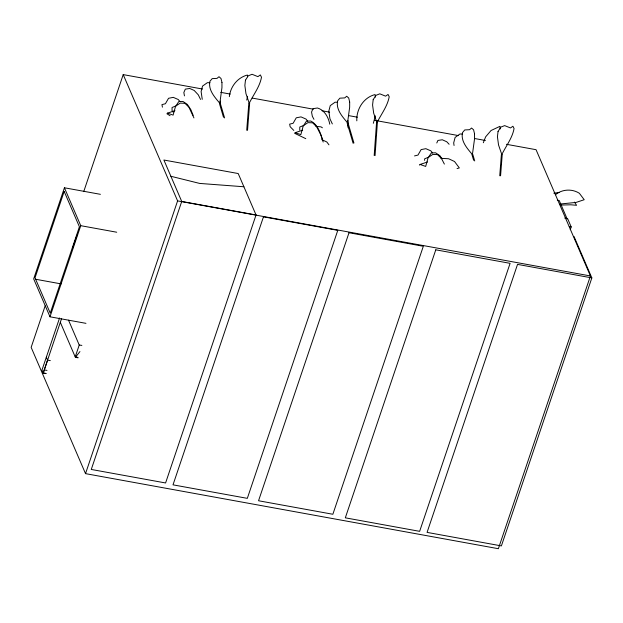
<?xml version="1.0" encoding="UTF-8"?>
<svg xmlns="http://www.w3.org/2000/svg" width="623" height="623" viewBox="0 0 623 623"><rect width="100%" height="100%" fill="white"/><g stroke="black" fill="none" stroke-linecap="round" stroke-linejoin="round"><path stroke-width="0.93" d="M375.054 155.594L377.359 122.809L376.541 122.715L374.182 155.501M229.334 96.658C230.471 86.644 237.418 77.634 247.362 75.025L247.611 76.738M356.815 120.839C356.286 109.251 363.497 97.507 375.077 94.556L375.451 97.126M246.716 130.246L248.826 103.184L249.644 103.278L247.533 130.339M499.739 175.764L501.398 154.504L502.224 154.597L500.565 175.857M247.596 96.308L246.731 100.069M375.311 115.839L373.325 123.315M46.024 373.512L43.244 373.006L61.552 318.665M45.993 373.489L43.244 373.006L47.566 360.141L46.32 357.244L59.574 317.964M100.396 194.321L64.426 187.78L33.673 278.902L49.996 316.803L85.966 323.345M45.144 305.901L31.15 347.361L85.53 473.636L498.369 548.707L590.433 275.958L536.053 149.691L506.429 144.302M83.716 191.635L123.214 74.612L202.53 89.034M72.416 248.842L77.065 235.058M49.996 316.803L80.749 225.682L64.426 187.78M77.891 357.4L75.212 356.917L79.23 345.025L68.53 320.191M85.53 473.636L177.594 200.886L123.214 74.612M181.729 201.455L91.27 469.454L165.586 482.965L256.045 214.966L238.204 173.537L163.888 160.025L181.729 201.455L256.045 214.966M570.263 229.685L571.198 226.92L567.623 218.642L564.757 218.12M591.85 277.897L501.39 545.904L427.074 532.385L517.534 264.386L591.85 277.897L574.009 236.475M46.32 357.244L41.967 370.085L43.244 373.006M483.323 142.753L485.621 136.865L491.049 130.511L499.934 126.344L500.316 128.906M436.785 142.978L437.891 140.448L442.322 139.778L446.777 141.779L449.113 144.271M79.939 351.559L75.391 357.329L78.07 357.812M174.962 110.668L167.501 113.129L166.925 113.775L170.056 115.707M302.669 130.199L295.216 132.66L294.64 133.306L305.792 138.664M419.505 165.095L420.073 164.449L427.534 161.988M555.405 194.765C562.024 189.135 572.116 188.582 579.382 193.294L584.203 199.718L576.096 202.413L560.03 204.033M457.041 168.584L459.338 167.937L454.525 161.505L448.622 158.756L440.905 158.312M414.513 155.929L417.986 155.065L421.117 149.598L425.859 148.679L430.82 150.836L432.564 152.9M553.824 193.177L559.057 192.53M209.912 82.695L207.358 82.68L202.53 86.106L201.112 91.597L202.249 99.314M337.627 102.227L335.073 102.211L330.245 105.637L328.819 111.128L329.956 118.845L332.347 123.93M462.484 134.015L459.938 134L455.109 137.426L453.684 142.916L454.066 145.486M560.832 205.053L570.808 204.796L576.579 205.294L574.484 202.093M243.897 186.76L199.679 183.427L170.889 176.278M315.908 126.352L320.962 126.866L322.41 127.793M79.23 345.025L81.862 345.407M220.69 92.336L230.245 94.081M252.222 98.076L313.385 109.196M321.99 110.762L329.629 112.148M348.748 115.629L357.345 117.194M374.548 120.317L458.645 135.612M474.89 138.571L485.403 140.479M557.32 200.17L559.228 200.52L567.171 218.953M569.282 226.577L571.198 226.92M177.594 200.886L590.433 275.958M80.749 225.682L116.719 232.223M35.566 279.244L61.124 283.893M47.558 360.125L50.315 360.624M44.256 369.898L47.013 370.405M420.073 164.449L425.688 166.427L428.149 157.541L432.775 154.426L437.502 154.621L441.505 158.53L444.378 164.098M295.216 132.66L300.823 134.638L303.292 125.753L307.91 122.638L312.637 122.832L316.64 126.749L320.744 134.7L323.197 142.044M167.501 113.129L173.116 115.107L175.577 106.222L180.195 103.107L184.93 103.301L188.933 107.218L193.948 117.918M321.756 139.614L326.81 141.974L328.952 144.832M293.799 130.441L290.154 126.71L289.656 124.141L293.122 123.276L296.26 117.809L301.002 116.89L305.955 119.048L307.7 121.111M179.992 101.58L178.24 99.516L173.287 97.359L168.545 98.286L165.407 103.745L161.941 104.609L162.439 107.179M173.046 112.109L172.057 110.645L172.049 107.499L175.912 105.941L178.746 101.604L183.037 101.51L187.359 104.43L190.833 109.656L193.169 115.348M441.917 158.733L439.939 155.742L435.609 152.822L431.326 152.923L428.484 157.261L424.621 158.81L424.629 160.391M313.961 119.336L312.333 116.267L311.547 112.039L313.026 108.667L317.457 107.997C324.591 110.045 328.492 117.311 329.762 124.187M200.551 99.439L198.285 94.828L194.197 90.46L189.742 88.466L185.319 89.136L183.84 92.508L184.463 95.887M60.314 322.325L75.212 356.917M474.718 160.96L472.81 154.488L471.985 154.714L473.62 160.259M353.934 143.033L347.953 122.7L347.128 122.926L353.109 143.259M224.591 117.957L220.238 103.169L219.413 103.395L223.493 117.256M322.621 139.91C320.315 132.863 317.886 124.592 310.752 121.041L306.461 121.135L303.619 125.472L299.764 127.03L299.764 130.176M347.969 120.597L348.117 127.847M220.254 101.066L220.316 103.784M221.959 82.47L221.944 87.664L219.826 103.278C214.733 97.211 207.942 89.86 209.951 81.263L212.163 78.638L216.999 78.381L219 76.722L221.001 78.498L221.959 82.47M349.674 102.001L349.659 107.195L347.541 122.809C342.448 116.742 335.657 109.391 337.658 100.794L339.878 98.169L344.714 97.912L346.707 96.254L348.716 98.029L349.674 102.001M474.539 133.781L474.524 138.984L472.398 154.597C467.312 148.523 460.522 141.18 462.523 132.582L464.735 129.95L469.578 129.701L471.572 128.042L473.581 129.81L474.539 133.781M245.47 80.157L244.862 85.476L245.953 93.621L249.239 103.231C253.436 94.665 259.768 86.784 261.496 77.221L260.352 74.931L257.906 76.629L252.074 74.293L248.234 75.811L245.47 80.157M373.177 99.688L372.577 105.007L373.668 113.152L376.946 122.762C381.151 114.196 387.483 106.315 389.211 96.752L388.067 94.462L385.621 96.16L379.789 93.824L375.949 95.342L373.177 99.688M498.042 131.476L497.442 136.795L498.532 144.941L501.811 154.551C506.016 145.984 512.34 138.104 514.068 128.533L512.931 126.251L510.478 127.941L504.653 125.612L500.806 127.123L498.042 131.476M64.177 191.432L35.02 277.811L50.245 313.159L79.401 226.772L64.177 191.432M263.467 216.843L173.007 484.842L247.323 498.353L337.783 230.354L263.467 216.843M349.005 232.745L258.545 500.752L332.861 514.263L423.321 246.264L349.005 232.745M435.781 249.815L345.321 517.822L419.637 531.333L510.097 263.334L435.781 249.815"/></g></svg>
